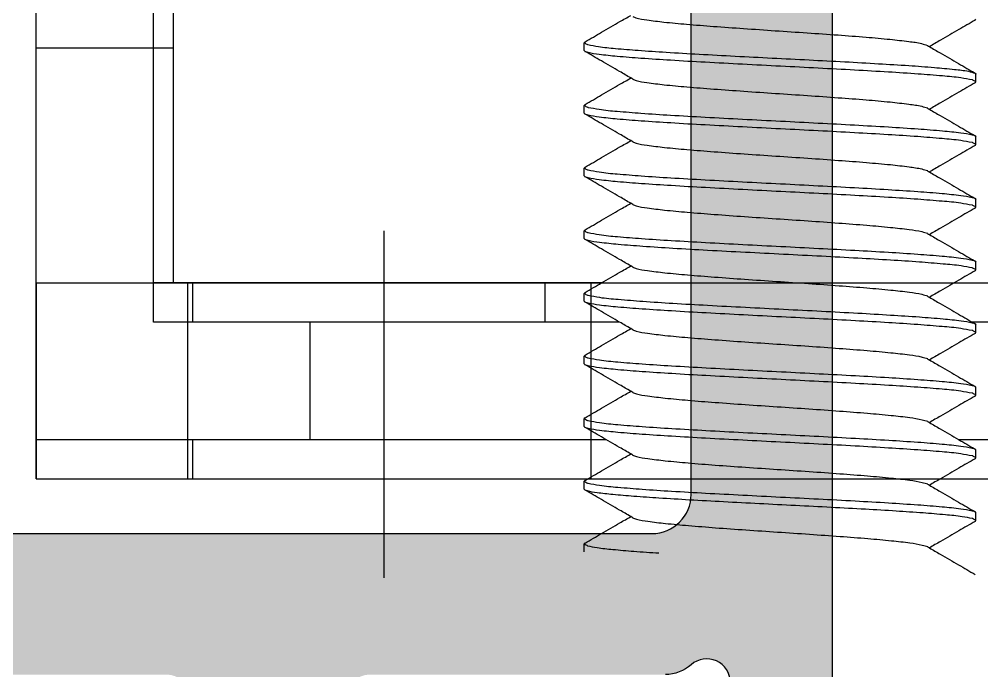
# Model space of a CAD drawing. Extents: x -202236 to 1002404, y -663931 to 1550022.
# Drawn here: x 27918.17 to 27930.46, y -357007.82 to -356999.5 of the extents above; entities that cross this region are included whole.
import ezdxf

# ---------------------------------------------------------------- set-up
doc = ezdxf.new("R2010")
doc.units = 0
for name, color, linetype in [('!ZN4-配件-11', 11, 'Continuous'), ('!ZN5-铝材断面-6', 6, 'Continuous'), ('型材截面颜色', 253, 'Continuous')]:
    doc.layers.add(name, color=color, linetype=linetype)

# ---------------------------------------------------------------- blocks, each defined once
blk = doc.blocks.new('20210928132812')
at = {"layer": '!ZN4-配件-11', "linetype": 'Continuous'}
for p, q in [((5.061632925826416, 17.48731889241026), (5.061632925826416, 18.76591098884819)), ((5.061632925840968, 14.33284086815729), (5.061632925840968, 18.76591098884819)), ((2.49033044299722, 18.32164063739765), (2.500000000007276, 18.33284271247976)), ((2.500000000007276, 18.43284271250013), (2.500000000007276, 18.33284271247976)), ((-2.490330483102298, 18.04404476437776), (-2.499999999992724, 18.03284271247685)), ((-2.499999999992724, 18.03284271247685), (-2.499999999992724, 17.93284271250013)), ((-2.490330443113635, 17.92164063737437), (-2.499999999992724, 17.93284271250013)), ((2.490330483000434, 17.64404476438358), (2.500000000007276, 17.63284271249722)), ((2.500000000007276, 17.63284271249722), (2.500000000007276, 17.53284271247685)), ((7.615470053824538, 17.5), (-11.79999999999563, 17.4999999999709)), ((2.413644130290777, 17.5), (2.413644130290777, 15)), ((9.500000000007276, 17.5), (2.453006037707382, 17.5)), ((2.49033044299722, 17.52164063739474), (2.500000000007276, 17.53284271247685)), ((7.499999999992724, 17.5), (7.499999999992724, 17)), ((7.561632925840968, 17.5), (7.561632925840968, 15)), ((9.500000000007276, 17.5), (7.615470053824538, 17.5)), ((9.500000000007276, 17.5), (9.500000000007276, 2)), ((9.500000000007276, 15), (9.500000000007276, 17.5)), ((9.500000000007276, 14.99999999998545), (9.500000000007276, 17.5)), ((-2.490330483102298, 17.2440447643894), (-2.499999999992724, 17.23284271247394)), ((-2.499999999992724, 17.23284271247394), (-2.499999999992724, 17.13284271249722)), ((-2.490330443113635, 17.12164063740056), (-2.499999999992724, 17.13284271249722)), ((-2.280532350101566, 17), (-9.499999999992724, 17)), ((9.500000000007276, 17), (2.221401308306667, 17)), ((6.000000000007276, 17), (6.000000000007276, 15.5)), ((2.490330483000434, 16.84404476438067), (2.500000000007276, 16.83284271247976)), ((2.49033044299722, 16.72164063737728), (2.500000000007276, 16.73284271247394)), ((2.500000000007276, 16.83284271247976), (2.500000000007276, 16.73284271247394)), ((-2.490330483102298, 16.44404476438649), (-2.499999999992724, 16.43284271250013)), ((-2.499999999992724, 16.43284271250013), (-2.499999999992724, 16.33284271247976)), ((-2.490330443113635, 16.32164063739765), (-2.499999999992724, 16.33284271247976)), ((2.490330483000434, 16.04404476437776), (2.500000000007276, 16.03284271247685)), ((2.500000000007276, 16.03284271247685), (2.500000000007276, 15.93284271250013)), ((2.49033044299722, 15.92164063735981), (2.500000000007276, 15.93284271250013)), ((-2.490330483102298, 15.64404476438358), (-2.499999999992724, 15.63284271246812)), ((-2.499999999992724, 15.63284271246812), (-2.499999999992724, 15.53284271247685)), ((-8.000000000007276, 15.5), (-2.453006037794694, 15.5)), ((-2.490330443113635, 15.52164063738019), (-2.499999999992724, 15.53284271247685)), ((2.049080940785643, 15.5), (8.000000000007276, 15.5)), ((2.999999999992724, 15.5), (2.999999999992724, 14.9999999999709)), ((7.499999999992724, 15.5), (7.499999999992724, 14.9999999999709)), ((8.000000000007276, 15.5), (8.000000000007276, 2)), ((2.490330483000434, 15.2440447643894), (2.500000000007276, 15.23284271245939)), ((2.49033044299722, 15.12164063740056), (2.500000000007276, 15.13284271249722)), ((2.500000000007276, 15.23284271245939), (2.500000000007276, 15.13284271249722)), ((7.615470053824538, 14.99999999998545), (-11.64235060555075, 14.99999999998545)), ((-2.221401308292116, 14.9999999999709), (-8.000000000007276, 14.9999999999709)), ((2.280532349999703, 14.9999999999709), (8.000000000007276, 14.9999999999709)), ((9.500000000007276, 14.99999999998545), (7.615470053824538, 14.99999999998545)), ((7.749999999992724, 5.699999999967986), (7.749999999992724, 14.9999999999709)), ((-2.490330483102298, 14.84404476439522), (-2.499999999992724, 14.83284271247976)), ((-2.499999999992724, 14.83284271247976), (-2.499999999992724, 14.73284271245939)), ((-2.490330443113635, 14.72164063737728), (-2.499999999992724, 14.73284271245939)), ((2.490330483000434, 14.44404476438649), (2.500000000007276, 14.43284271250013)), ((2.500000000007276, 14.43284271250013), (2.500000000007276, 14.33284271247976)), ((2.49033044299722, 14.3216406373831), (2.500000000007276, 14.33284271247976)), ((-2.490330483102298, 14.04404476437776), (-2.499999999992724, 14.03284271247685)), ((-2.499999999992724, 14.03284271247685), (-2.499999999992724, 13.93284271250013)), ((-2.490330443113635, 13.92164063737437), (-2.499999999992724, 13.93284271250013)), ((2.490330483000434, 13.64404476438358), (2.500000000007276, 13.63284271249722)), ((2.49033044299722, 13.52164063739474), (2.500000000007276, 13.53284271247685)), ((2.500000000007276, 13.63284271249722), (2.500000000007276, 13.53284271247685)), ((-2.490330483102298, 13.2440447643894), (-2.499999999992724, 13.23284271247394)), ((-2.499999999992724, 13.23284271247394), (-2.499999999992724, 13.13284271246812)), ((-2.490330443113635, 13.12164063740056), (-2.499999999992724, 13.13284271246812)), ((2.490330483000434, 12.84404476438067), (2.500000000007276, 12.83284271247976)), ((2.500000000007276, 12.83284271247976), (2.500000000007276, 12.73284271247394)), ((2.49033044299722, 12.72164063737728), (2.500000000007276, 12.73284271247394)), ((-2.490330483102298, 12.44404476438649), (-2.499999999992724, 12.43284271250013)), ((-2.499999999992724, 12.43284271250013), (-2.499999999992724, 12.33284271249431)), ((-2.490330443113635, 12.32164063739765), (-2.490764557100192, 12.3218951416784)), ((2.49033044299722, 11.92164063737437), (2.500000000007276, 11.93284271250013)), ((2.490330483000434, 12.04404476437776), (2.500000000007276, 12.03284271247685)), ((2.500000000007276, 12.03284271247685), (2.500000000007276, 11.93284271250013)), ((7.749999999992724, 12), (9.500000000007276, 12)), ((-2.490330483102298, 11.64404476438358), (-2.499999999992724, 11.63284271249722))]:
    blk.add_line(p, q, dxfattribs=at)
for points in [[(-1.906475865900575, 18.38284772848419), (-2.045369649909844, 18.46353050028847), (-2.278343656689685, 18.59873099869583), (-2.490330437700322, 18.72164064658864)], [(2.459732475101191, 18.35572593798861), (2.337265123096586, 18.37903610839567), (2.136362976692908, 18.40237709986104), (1.868648874304199, 18.42535206167668), (1.546387108588533, 18.44793009449495)], [(-2.490330477005045, 18.04404475388583), (-2.282210305209446, 18.16471169517899), (-2.049240407803154, 18.29990735987667), (-1.906475793504796, 18.38283774179581)], [(-1.88107051570114, 18.36808210327581), (-1.906475865900575, 18.38284772848419)], [(1.171408162997977, 18.09793009446003), (0.8240257857032702, 18.12552484648768), (0.4380890978864045, 18.15311959848623), (0.03165520790935261, 18.18071435058664), (-0.3762597581007867, 18.20830910258519), (-0.7665703773018322, 18.23590385459829), (-1.121014895114058, 18.2634986066987), (-1.423009650789027, 18.29109335866815), (-1.658424989807827, 18.31868811076856), (-1.816246358714125, 18.34628286278166), (-1.885517084410822, 18.36412434108206)], [(2.490330437598459, 18.32164064657991), (2.278343656689685, 18.19873099870165), (2.045369649793429, 18.06353050027974), (1.906475865813263, 17.98284772847546)], [(2.500000000007276, 18.33284271247976), (2.459732475101191, 18.35572593798861)], [(1.882586658895889, 18.00038996837975), (1.833159123001678, 18.0151458382752), (1.688061351094802, 18.04274059037562), (1.463982990499062, 18.07033534238872), (1.171408162997977, 18.09793009446003)], [(-2.499999999992724, 18.03284271247685), (-2.499907981495198, 18.03107660727983)], [(-2.499907981495198, 18.03107660727983), (-2.457913070007635, 18.00932530038699)], [(-2.457913070007635, 18.00932530038699), (-2.45673701279884, 18.0091212392872), (-2.325300427713955, 17.98496172398154), (-2.110393035596644, 17.96080215797701), (-1.825206918503682, 17.93705011958082), (-1.483233893413853, 17.91371177700057), (-1.08987284819159, 17.89027761128091), (-0.65378998270171, 17.86653167878103), (-0.1962531394019607, 17.84284809709061), (0.2636966615027632, 17.81938772318244), (0.7221280116864364, 17.79553339727863), (1.157149399608898, 17.77157205228286), (1.546387108588533, 17.74793009449786)], [(1.881070554612961, 17.99760330277786), (1.906475793402933, 17.98283774178708)], [(1.906475793402933, 17.98283774178708), (2.049240407686739, 17.89990735988249), (2.282210305107583, 17.76471169518481), (2.49033047688863, 17.6440447538771)], [(2.459398561193666, 17.55667476527742), (2.452132684389653, 17.55779842898482), (2.306870674590755, 17.58321776580124), (2.070449512386404, 17.6085933536815), (1.759169397111691, 17.63346045788785), (1.385305688490917, 17.65806431129749), (0.9508960148887127, 17.68316296818375), (0.4775941423067707, 17.70836860837881), (-0.007021004414127674, 17.73320028978924), (-0.4901798170103575, 17.75797015547869), (-0.9587368067077477, 17.78295454038016), (-1.386272439594904, 17.80768027008162), (-1.759186785908241, 17.83222621347522), (-2.07040965010674, 17.8570884490764), (-2.30682092821371, 17.88246108568273), (-2.452114288207667, 17.90788218547823), (-2.492242669213738, 17.91889709088719)], [(-1.906475865900575, 17.58284772849584), (-2.045369649909844, 17.66353050027101), (-2.278343656689685, 17.79873099867837), (-2.490330437700322, 17.92164064660028)], [(1.546387108588533, 17.74793009449786), (1.868648874304199, 17.72535206167959), (2.136362976692908, 17.7023770998785), (2.337265123096586, 17.67903610839858), (2.459732475101191, 17.65572593797697), (2.49172362669924, 17.64626722587855)], [(-2.490330477005045, 17.24404475388292), (-2.282210305209446, 17.36471169517608), (-2.049240407803154, 17.49990735987376), (-1.906475793504796, 17.58283774177835)], [(-1.88107051570114, 17.56808210328745), (-1.906475865900575, 17.58284772849584)], [(1.882466978095181, 17.2001924833894), (1.834080780005024, 17.21489802918222), (1.689728857607406, 17.24249278119532), (1.466318327606132, 17.27008753329574), (1.174302065490338, 17.29768228527973), (0.8273428545871866, 17.32527703727828), (0.4416741348904907, 17.3528717893787), (0.03534047721041134, 17.38046654137725), (-0.3726466819134657, 17.40806129347766), (-0.7631985420084675, 17.43565604547621), (-1.118042061199958, 17.46325079748931), (-1.420574910494906, 17.49084554958972), (-1.656642259120417, 17.51844030157372), (-1.815199047596252, 17.54603505368868), (-1.885675676101528, 17.5643646203971)], [(2.490330437598459, 17.521640646577), (2.278343656689685, 17.39873099869874), (2.045369649793429, 17.26353050027683), (1.906475865813263, 17.1828477284871)], [(2.499903882788203, 17.53471807598544), (2.459398561193666, 17.55667476527742)], [(2.500000000007276, 17.53284271247685), (2.499903882788203, 17.53471807598544)], [(-2.499999999992724, 17.23284271247394), (-2.499903873605945, 17.230966988398)], [(-2.499903873605945, 17.230966988398), (-2.459404243905738, 17.2090091182763)], [(-2.459404243905738, 17.2090091182763), (-2.452114288207667, 17.20788218548114), (-2.30682092821371, 17.18246108568565), (-2.07040965010674, 17.15708844907931), (-1.759186785908241, 17.13222621347813), (-1.386272439594904, 17.10768027008453), (-0.9587368067077477, 17.08295454039762), (-0.4901798170103575, 17.0579701554816), (-0.007021004414127674, 17.0332002897776), (0.4775941423067707, 17.00836860838172), (0.9508960148887127, 16.98316296818666), (1.385305688490917, 16.95806431128585), (1.759169397111691, 16.93346045787621), (2.070449512386404, 16.90859335366986), (2.306870674590755, 16.88321776577504), (2.452132684389653, 16.85779842898773), (2.49224143599713, 16.84678719248041)], [(2.459377038197999, 16.75666888788692), (2.452202332286106, 16.75778020858706), (2.307148776999384, 16.78318100288743), (2.071052793085983, 16.80853851570282), (1.760094186298375, 16.83339415339287), (1.383878689004632, 16.85815159720369), (0.9461231509994832, 16.88342569177621), (0.4707156756994664, 16.90872540188138), (-0.0142423518045689, 16.93356807337841), (-0.4962692349872668, 16.95828650490148), (-0.9620518962110509, 16.98313740838785), (-1.38710696950875, 17.00773135040072), (-1.760151991613384, 17.03229541708424), (-2.071010509702319, 17.05714306457958), (-2.307099040299363, 17.0824978453893), (-2.452183950292238, 17.10790040617576), (-2.492237749400374, 17.11890139197931)], [(-1.906475865900575, 16.78284772847837), (-2.045369649909844, 16.86353050028265), (-2.278343656689685, 16.99873099867546), (-2.490330437700322, 17.12164064658282)], [(1.881070554612961, 17.1976033027895), (1.906475793402933, 17.18283774178417)], [(1.906475793402933, 17.18283774178417), (2.049240407686739, 17.09990735987958), (2.282210305107583, 16.9647116951819), (2.49033047688863, 16.84404475388874)], [(-2.490330477005045, 16.44404475388001), (-2.282210305209446, 16.56471169518773), (-2.049240407803154, 16.69990735989995), (-1.906475793504796, 16.78283774177544)], [(-1.88107051570114, 16.76808210329909), (-1.906475865900575, 16.78284772847837)], [(1.882350678490184, 16.39999312329746), (1.834995489298308, 16.41465021998738), (1.691389963198162, 16.44224497208779), (1.468648110188951, 16.46983972410089), (1.177191519796907, 16.49743447620131), (0.8306567894978798, 16.5250292281853), (0.4452574987881235, 16.55262398018385), (0.03902561259019421, 16.58021873228427), (-0.3690321940885042, 16.60781348429737), (-0.7598238156133448, 16.63540823628136), (-1.115064992111002, 16.66300298839633), (-1.418134789004398, 16.69059774038033), (-1.654853253006877, 16.71819249248074), (-1.814144860494707, 16.74578724447929), (-1.885794910900586, 16.76463938038796)], [(2.490330437598459, 16.72164064658864), (2.278343656689685, 16.59873099868128), (2.045369649793429, 16.46353050028847), (1.906475865813263, 16.38284772848419)], [(2.499903920812358, 16.73471665498801), (2.459377038197999, 16.75666888788692)], [(2.500000000007276, 16.73284271247394), (2.499903920812358, 16.73471665498801)], [(-2.499999999992724, 16.43284271250013), (-2.49990391141182, 16.43096840787621)], [(-2.49990391141182, 16.43096840787621), (-2.459382723005547, 16.40901500427572)], [(-2.459382723005547, 16.40901500427572), (-2.452183950292238, 16.40790040617867), (-2.307099040299363, 16.38249784537766), (-2.071010509702319, 16.35714306459704), (-1.760151991613384, 16.33229541708715), (-1.38710696950875, 16.30773135037452), (-0.9620518962110509, 16.28313740837621), (-0.4962692349872668, 16.25828650487529), (-0.0142423518045689, 16.23356807338132), (0.4707156756994664, 16.20872540188429), (0.9461231509994832, 16.18342569177912), (1.383878689004632, 16.15815159717749), (1.760094186298375, 16.13339415339578), (2.071052793085983, 16.10853851567663), (2.307148776999384, 16.08318100287579), (2.452202332286106, 16.05778020857542), (2.492236518090067, 16.04678289017465)], [(1.881070554612961, 16.39760330278659), (1.906475793402933, 16.38283774178126)], [(1.906475793402933, 16.38283774178126), (2.049240407686739, 16.29990735987667), (2.282210305107583, 16.16471169517899), (2.49033047688863, 16.04404475388583)], [(2.459354700193217, 15.9566626844753), (2.452274581191887, 15.95776129378646), (2.307655000586237, 15.98311401887622), (2.072615060409589, 16.0083963436773), (1.763241536005808, 16.03316824117792), (1.385068331386719, 16.05807883257512), (0.945302718806488, 16.08347083038825), (0.4684944927939796, 16.10884057598014), (-0.01688534090499161, 16.13370268236031), (-0.4981147909929859, 16.15838241419988), (-0.9616683755084523, 16.18311624696071), (-1.386503052512126, 16.20769438419666), (-1.760168120694289, 16.23229657388583), (-2.071032732412277, 16.25714508518286), (-2.307108887303912, 16.28249914737535), (-2.45218641669635, 16.30790105157939), (-2.49223757530126, 16.3189015443786)], [(-1.906475865900575, 15.98284772847546), (-2.045369649909844, 16.06353050027974), (-2.278343656689685, 16.19873099870165), (-2.490330437700322, 16.32164064657991)], [(-2.490330477005045, 15.6440447538771), (-2.282210305209446, 15.76471169518481), (-2.049240407803154, 15.89990735989704), (-1.906475793504796, 15.98283774178708)], [(-1.88107051570114, 15.96808210328163), (-1.906475865900575, 15.98284772847546)], [(1.882237477293529, 15.59979292009666), (1.835903247607348, 15.61440241087985), (1.693044661798922, 15.6419971628784), (1.470972329487267, 15.66959191497881), (1.180076514800021, 15.69718666697736), (0.8339675778042874, 15.72478141897591), (0.4488391760896775, 15.75237617107632), (0.04271060019527795, 15.77997092307487), (-0.3654163084065658, 15.80756567517528), (-0.756446210994909, 15.83516042718838), (-1.112083699110372, 15.86275517918693), (-1.415689295514312, 15.89034993128735), (-1.653057978292054, 15.91794468330045), (-1.813083801309403, 15.94553943540086), (-1.885864238902286, 15.96493392757839)], [(2.490330437598459, 15.92164064657118), (2.278343656689685, 15.79873099869292), (2.045369649793429, 15.66353050028556), (1.906475865813263, 15.58284772848128)], [(2.499903951385932, 15.93471519938612), (2.459354700193217, 15.9566626844753)], [(2.500000000007276, 15.93284271250013), (2.499903951385932, 15.93471519938612)], [(-2.499999999992724, 15.63284271246812), (-2.499903912794252, 15.63096845828113)], [(-2.499903912794252, 15.63096845828113), (-2.459381960601604, 15.60901521208871)], [(-2.459381960601604, 15.60901521208871), (-2.45218641669635, 15.60790105159685), (-2.307108887303912, 15.58249914737826), (-2.071032732412277, 15.55714508518577), (-1.760168120694289, 15.53229657387419), (-1.386503052512126, 15.50769438419957), (-0.9616683755084523, 15.48311624697817), (-0.4981147909929859, 15.45838241418824), (-0.01688534090499161, 15.43370268237777), (0.4684944927939796, 15.40884057598305), (0.945302718806488, 15.38347083037661), (1.385068331386719, 15.35807883257803), (1.763241536005808, 15.33316824118083), (2.072615060409589, 15.30839634368022), (2.307655000586237, 15.28311401887913), (2.452274581191887, 15.25776129378937), (2.49223121698742, 15.24677820759825)], [(-0.9941292801013333, 15.38491261808667), (-1.411649301189755, 15.40923974588804), (-1.778030504188791, 15.43358411057852), (-2.081638630414091, 15.4581149154983), (-2.312036171504587, 15.48315470147645), (-2.453423057486361, 15.50822672937647), (-2.492150728510751, 15.51897937338799)], [(-1.906475865900575, 15.1828477284871), (-2.045369649909844, 15.26353050027683), (-2.278343656689685, 15.39873099866963), (-2.490330437700322, 15.521640646577)], [(1.881070554612961, 15.59760330278368), (1.906475793402933, 15.58283774177835)], [(1.906475793402933, 15.58283774177835), (2.049240407686739, 15.49990735987376), (2.282210305107583, 15.36471169517608), (2.49033047688863, 15.24404475388292)], [(2.459577835812524, 15.15672484517563), (2.451549525510927, 15.15795047589927), (2.304823265098094, 15.18348763870017), (2.066628350999963, 15.20893988858734), (1.753817677708867, 15.23384349048138), (1.370077555511671, 15.25899374039727), (0.9249174379874603, 15.28459031118837), (0.4433780244944501, 15.31014157217578), (-0.04497797431395156, 15.33513354549359), (-0.5300832280117902, 15.36004612350371), (-0.9941292801013333, 15.38491261808667)], [(-2.490330477005045, 14.84404475388874), (-2.282210305209446, 14.9647116951819), (-2.049240407803154, 15.09990735987958), (-1.906475793504796, 15.18283774178417)], [(-1.88107051570114, 15.16808210327872), (-1.906475865900575, 15.1828477284871)], [(-0.7530657410025015, 15.0349126180954), (-1.109098193504906, 15.0625073700794), (-1.413238439410634, 15.09010212207795), (-1.651256441713485, 15.11769687417836), (-1.812015874100325, 15.14529162617691), (-1.885877159300435, 15.16523173467431)], [(2.490330437598459, 15.12164064659737), (2.278343656689685, 14.99873099867546), (2.045369649793429, 14.86353050028265), (1.906475865813263, 14.78284772847837)], [(2.499903577605437, 15.13472975387413), (2.459577835812524, 15.15672484517563)], [(2.500000000007276, 15.13284271249722), (2.499903577605437, 15.13472975387413)], [(1.882127034688892, 14.79959261437762), (1.83680405139603, 14.81415460169956), (1.694692947108706, 14.84174935378542), (1.473290976711723, 14.86934410576941), (1.182957039585744, 14.89693885786983), (0.8372752069917624, 14.92453360989748), (0.4524191530872486, 14.95212836188148), (0.04639542599761626, 14.97972311398189), (-0.3617990385901066, 15.00731786599499), (-0.7530657410025015, 15.0349126180954)], [(-2.499999999992724, 14.83284271247976), (-2.499904698612227, 14.830994769276)], [(-2.499904698612227, 14.830994769276), (-2.4589955966876, 14.80911480158102)], [(-2.4589955966876, 14.80911480158102), (-2.453423057486361, 14.80822672937938), (-2.312036171504587, 14.78315470147936), (-2.081638630414091, 14.75811491548666), (-1.778030504188791, 14.73358411058143), (-1.411649301189755, 14.7092397458764), (-0.9941292801013333, 14.68491261808958)], [(1.881070554612961, 14.79760330278077), (1.906475793402933, 14.78283774177544)], [(1.906475793402933, 14.78283774177544), (2.049240407686739, 14.69990735989995), (2.282210305107583, 14.56471169518773), (2.49033047688863, 14.44404475389456)], [(2.459338585693331, 14.35665792768123), (2.452326754086243, 14.35774762608344), (2.308500553095655, 14.38300194547628), (2.075772161806526, 14.40810831477575), (1.769298205988889, 14.43273237568792), (1.391680619002727, 14.45767388478271), (0.9519973144997493, 14.48310231528012), (0.4747635396997794, 14.50851545817568), (-0.01143809578934452, 14.53342525198241), (-0.492627968902525, 14.55809731967747), (-0.9549560923114768, 14.58274612038804), (-1.382546853907115, 14.60745239858807), (-1.75800244720449, 14.63214134918235), (-2.069728511698486, 14.65702657838119), (-2.306503686100768, 14.68241918507556), (-2.452034820504196, 14.70786141608551), (-2.49224828529259, 14.71889219500008)], [(-1.906475865900575, 14.38284772848419), (-2.045369649909844, 14.46353050028847), (-2.278343656689685, 14.59873099869583), (-2.490330437700322, 14.72164064658864)], [(-0.9941292801013333, 14.68491261808958), (-0.5300832280117902, 14.66004612347751), (-0.04497797431395156, 14.6351335454965), (0.4433780244944501, 14.61014157219324), (0.9249174379874603, 14.58459031117673), (1.370077555511671, 14.55899374037108), (1.753817677708867, 14.53384349048429), (2.066628350999963, 14.50893988856114), (2.304823265098094, 14.48348763868853), (2.451549525510927, 14.45795047588763), (2.492282461309514, 14.4468226004974)], [(-2.490330477005045, 14.04404475388583), (-2.282210305209446, 14.16471169519355), (-2.049240407803154, 14.29990735987667), (-1.906475793504796, 14.38283774179581)], [(-1.88107051570114, 14.36808210327581), (-1.906475865900575, 14.38284772848419)], [(1.882019044198387, 13.99939285278379), (1.837697897404723, 14.01390679257747), (1.696334812913847, 14.04150154459057), (1.475604043000203, 14.06909629667643), (1.18583308338566, 14.09669104868954), (0.8405796644874499, 14.1242858007754), (0.4559974164076266, 14.15188055277395), (0.05008007608557818, 14.17947530478705), (-0.3581803982015117, 14.20707005688746), (-0.7496824183108401, 14.23466480888601), (-1.106108486514131, 14.26225956098642), (-1.410782229890174, 14.28985431298497), (-1.649448650110571, 14.31744906499807), (-1.810941082912905, 14.34504381709849), (-1.885832590291102, 14.36551815968414)], [(2.490330437598459, 14.32164064657991), (2.278343656689685, 14.19873099870165), (2.045369649793429, 14.06353050027974), (1.906475865813263, 13.98284772847546)], [(2.499903952797467, 14.33471419957641), (2.459338585693331, 14.35665792768123)], [(2.500000000007276, 14.33284271247976), (2.499903952797467, 14.33471419957641)], [(-2.499999999992724, 14.03284271247685), (-2.499903831201664, 14.03096537708188)], [(-2.499903831201664, 14.03096537708188), (-2.459428763810138, 14.00900236998859)], [(2.459311851787788, 13.55665040160238), (2.452413096405508, 13.55772499078012), (2.309413245493488, 13.58288070607523), (2.078885848204663, 13.607823292783), (1.773893513593066, 13.63240067688457), (1.396817276188813, 13.6573587107996), (0.9573163386885426, 13.68280920748657), (0.4798799743948621, 13.70824999678007), (-0.006846895303169731, 13.73319142237597), (-0.4878097085093032, 13.7578470693843), (-0.9500603570122621, 13.78247644168732), (-1.380372981999244, 13.80731956107775), (-1.7571044037104, 13.8320770366845), (-2.069265287609596, 13.85698452718498), (-2.306321772492083, 13.88239517317561), (-2.451997961303277, 13.90785178847727), (-2.492250923802203, 13.91888989477593)], [(-1.906475865900575, 13.58284772849584), (-2.045369649909844, 13.66353050027101), (-2.278343656689685, 13.79873099867837), (-2.490330437700322, 13.92164064660028)], [(-2.459428763810138, 14.00900236998859), (-2.452034820504196, 14.00786141607387), (-2.306503686100768, 13.98241918509302), (-2.069728511698486, 13.9570265783841), (-1.75800244720449, 13.93214134919981), (-1.382546853907115, 13.90745239857642), (-0.9549560923114768, 13.8827461203764), (-0.492627968902525, 13.85809731969493), (-0.01143809578934452, 13.83342525199987), (0.4747635396997794, 13.80851545817859), (0.9519973144997493, 13.78310231528303), (1.391680619002727, 13.75767388478562), (1.769298205988889, 13.73273237567628), (2.075772161806526, 13.70810831477866), (2.308500553095655, 13.68300194547919), (2.452326754086243, 13.65774762608635), (2.492226944792492, 13.64677435568592)], [(1.881070554612961, 13.99760330277786), (1.906475793402933, 13.98283774178708)], [(1.906475793402933, 13.98283774178708), (2.049240407686739, 13.89990735988249), (2.282210305107583, 13.76471169518481), (2.49033047688863, 13.6440447538771)], [(-2.490330477005045, 13.24404475388292), (-2.282210305209446, 13.36471169517608), (-2.049240407803154, 13.49990735987376), (-1.906475793504796, 13.58283774177835)], [(-1.88107051570114, 13.56808210328745), (-1.906475865900575, 13.58284772849584)], [(1.881913229888596, 13.19919420107908), (1.838584782111866, 13.21365898348449), (1.697970252796949, 13.24125373548304), (1.477911519708869, 13.26884848749614), (1.188704635198519, 13.29644323959656), (0.8438809380095336, 13.32403799158055), (0.4595739522992517, 13.3516327435791), (0.0537645363874617, 13.37922749567952), (-0.3545604009923409, 13.40682224767806), (-0.746296255812922, 13.43441699977848), (-1.103114589590405, 13.46201175177703), (-1.408320676193398, 13.48960650377558), (-1.647634610293608, 13.51720125587599), (-1.809859431807126, 13.54479600787454), (-1.885734084811702, 13.565783017184)], [(2.490330437598459, 13.521640646577), (2.278343656689685, 13.39873099869874), (2.045369649793429, 13.26353050027683), (1.906475865813263, 13.1828477284871)], [(2.499903977390204, 13.53471248038113), (2.459311851787788, 13.55665040160238)], [(2.500000000007276, 13.53284271247685), (2.499903977390204, 13.53471248038113)], [(-2.499999999992724, 13.23284271247394), (-2.499903813288256, 13.2309646364738)], [(-2.499903813288256, 13.2309646364738), (-2.459440123413515, 13.20899920538068)], [(-2.459440123413515, 13.20899920538068), (-2.451997961303277, 13.20785178848018), (-2.306321772492083, 13.18239517319307), (-2.069265287609596, 13.15698452718789), (-1.7571044037104, 13.13207703668741), (-1.380372981999244, 13.10731956108066), (-0.9500603570122621, 13.08247644166113), (-0.4878097085093032, 13.05784706938721), (-0.006846895303169731, 13.03319142237888), (0.4798799743948621, 13.00824999679753), (0.9573163386885426, 12.98280920747493), (1.396817276188813, 12.95735871078796), (1.773893513593066, 12.93240067688748), (2.078885848204663, 12.90782329278591), (2.309413245493488, 12.88288070607814), (2.452413096405508, 12.85772499076847), (2.492220332285797, 12.84676843858324)], [(1.881070554612961, 13.1976033027895), (1.906475793402933, 13.18283774178417)], [(1.906475793402933, 13.18283774178417), (2.049240407686739, 13.09990735989413), (2.282210305107583, 12.9647116951819), (2.49033047688863, 12.84404475388874)], [(2.459309163496073, 12.75664932778454), (2.452421884612704, 12.75772268579749), (2.310015480405127, 12.78280055428331), (2.081255848788715, 12.80760570478742), (1.776046238686831, 12.83224498918571), (1.398701191712462, 12.85724298619607), (0.9586143618871574, 12.8827376368863), (0.4803823192996788, 12.90822392728296), (-0.007202077213150915, 12.93320951178612), (-0.488245703287248, 12.95786970999325), (-0.952220652201504, 12.98259541120206), (-1.384960440504074, 13.00759999208094), (-1.76216990280227, 13.03244021878345), (-2.073482087209413, 13.05736808560323), (-2.308744828311319, 13.08271590097866), (-2.45266193459247, 13.1080257830763), (-2.492204333590053, 13.11893086679629)], [(-1.906475865900575, 12.78284772847837), (-2.045369649909844, 12.86353050028265), (-2.278343656689685, 12.99873099867546), (-2.490330437700322, 13.12164064658282)], [(-2.490330477005045, 12.44404475388001), (-2.282210305209446, 12.56471169518773), (-2.049240407803154, 12.69990735989995), (-1.906475793504796, 12.78283774177544)], [(-1.88107051570114, 12.76808210329909), (-1.906475865900575, 12.78284772847837)], [(1.881809344493377, 12.39899715628417), (1.839464702112309, 12.4134111742751), (1.699599260806281, 12.4410059262882), (1.480213398004707, 12.46860067838861), (1.191571684095834, 12.49619543038716), (0.8471790147086722, 12.52379018248757), (0.4631487472870504, 12.55138493450067), (0.05744879309349926, 12.57897968648467), (-0.3509390606996021, 12.60657443858508), (-0.7429072663144325, 12.63416919058363), (-1.100116514011461, 12.66176394268405), (-1.405853787808155, 12.68935869469715), (-1.645814329189307, 12.71695344668115), (-1.808770924901182, 12.74454819878156), (-1.885588224911771, 12.76602127388469)], [(2.490330437598459, 12.72164064658864), (2.278343656689685, 12.59873099868128), (2.045369649793429, 12.46353050028847), (1.906475865813263, 12.38284772848419)], [(2.499903957599599, 12.73471236370096), (2.459309163496073, 12.75664932778454)], [(2.500000000007276, 12.73284271247394), (2.499903957599599, 12.73471236370096)], [(-2.499999999992724, 12.43284271250013), (-2.499904201707977, 12.43097835728258)], [(-2.499904201707977, 12.43097835728258), (-2.459234357513196, 12.40905445707904)], [(-2.490764557100192, 12.3218951416784), (-2.495894018102263, 12.32554438938678), (-2.49897324990161, 12.32919347297866), (-2.499999999992724, 12.33284271249431)], [(2.458478923486837, 11.95645604467427), (2.455033908809128, 11.95702797410195), (2.320352942209865, 11.98140518387663), (2.103496413699759, 12.00553582209977), (1.813595913692552, 12.02949754158908), (1.455386147492391, 12.05372667047777), (1.035286956008349, 12.07847919588676), (0.5748581456937245, 12.1033010876854), (0.1003023032899364, 12.12773298668617), (-0.3692557315880549, 12.15171781128447), (-0.8259297892000177, 12.17571238098026), (-1.258350158102985, 12.20000098789751), (-1.644700001306774, 12.22426135539718), (-1.969609054191096, 12.24836370977573), (-2.228001947711164, 12.27289721518173), (-2.404658383202332, 12.29756614398502), (-2.490331173503364, 12.32163939348538)], [(-1.906475865900575, 11.98284772847546), (-2.045369649909844, 12.06353050027974), (-2.278343656689685, 12.19873099870165), (-2.490330437700322, 12.32164064657991)], [(-2.459234357513196, 12.40905445707904), (-2.45266193459247, 12.40802578307921), (-2.308744828311319, 12.38271590099612), (-2.073482087209413, 12.35736808557704), (-1.76216990280227, 12.33244021878636), (-1.384960440504074, 12.3075999920984), (-0.952220652201504, 12.28259541117586), (-0.488245703287248, 12.25786970999616), (-0.007202077213150915, 12.23320951177448), (0.4803823192996788, 12.20822392728587), (0.9586143618871574, 12.18273763688921), (1.398701191712462, 12.15724298608257), (1.776046238686831, 12.13224498915952), (2.081255848788715, 12.10760570477578), (2.310015480405127, 12.08280055428622), (2.452421884612704, 12.0577226858004), (2.492219188388844, 12.04676734369423)], [(1.881070554612961, 12.39760330278659), (1.906475793402933, 12.38283774178126)], [(1.906475793402933, 12.38283774178126), (2.049240407686739, 12.29990735987667), (2.282210305107583, 12.16471169517899), (2.49033047688863, 12.04404475388583)], [(-2.490330477005045, 11.6440447538771), (-2.282210305209446, 11.76471169518481), (-2.049240407803154, 11.89990735989704), (-1.906475793504796, 11.98283774178708)], [(-1.88107051570114, 11.96808210328163), (-1.906475865900575, 11.98284772847546)], [(1.881707166503475, 11.59880215639714), (1.84033765419008, 11.61316336518212), (1.701221830699069, 11.64075811718067), (1.482509669185674, 11.66835286917922), (1.194434219309187, 11.69594762129418), (0.8504738822884974, 11.72354237327818), (0.466721787910501, 11.75113712537859), (0.0611328321901965, 11.77873187737714), (-0.3473163910020958, 11.80632662937569), (-0.739515462606505, 11.8339213814761), (-1.097114271200553, 11.8615161334892), (-1.403381574004015, 11.88911088557506), (-1.643987813695276, 11.91670563758817), (-1.807675566313264, 11.94430038958672), (-1.881209434191987, 11.96787293668604)], [(2.490330437598459, 11.92164064660028), (2.278343656689685, 11.79873099867837), (2.045369649793429, 11.66353050028556), (1.906475865813263, 11.58284772848128)], [(2.499905979893811, 11.93465328587627), (2.458478923486837, 11.95645604467427)], [(2.500000000007276, 11.93284271250013), (2.499905979893811, 11.93465328587627)]]:
    blk.add_spline(points, degree=3, dxfattribs=at)
blk = doc.blocks.new('DLX264ZNA')
at = {"layer": '型材截面颜色', "ltscale": 20}
h = blk.add_hatch(color=256, dxfattribs=at)
h.dxf.hatch_style = 1
edge = h.paths.add_edge_path()
edge.add_line((-29.31839999998465, 40.89999999996689), (-36.21839999999338, 40.90000000001783))
edge.add_arc((-36.21839999998156, 40.60000000000946), 0.3000000000074579, 90.00000000243182, 180.0000000033003)
edge.add_line((-36.51839999998992, 40.59999999999218), (-36.5183999999972, 39.89999999993688))
edge.add_arc((-36.21840000000975, 39.89999999993506), 0.2999999999865395, 179.9999999996526, 269.9999999989578)
edge.add_line((-36.21840000001612, 39.59999999994852), (-35.61839999997392, 39.59999999994125))
edge.add_arc((-35.6183999999821, 38.9999999999427), 0.5999999999985448, -89.9999999999132, 89.99999999921829, ccw=False)
edge.add_line((-35.61839999998119, 38.39999999994416), (-37.31840000000739, 38.39999999998054))
edge.add_arc((-37.3183999999992, 38.89999999998236), 0.5000000000009095, 180.0000000001043, 269.9999999990621, ccw=False)
edge.add_line((-37.81840000000011, 38.89999999998054), (-37.81840000000011, 40.79999999999654))
edge.add_arc((-35.8183999999992, 40.79999999999563), 2.000000000000909, 90.00000000002609, 179.999999999974, ccw=False)
edge.add_line((-35.81840000000011, 42.79999999999654), (30.68159999999989, 42.79999999999654))
edge.add_arc((30.68159999999989, 42.29999999999654), 0.5, 0, 90, ccw=False)
edge.add_line((31.18159999999989, 42.29999999999654), (31.18159999999989, 41.39999999997326))
edge.add_arc((30.68159999999807, 41.39999999997508), 0.500000000001819, 270.0000000002085, 359.99999999979156, ccw=False)
edge.add_line((30.6816000000008, 40.89999999997326), (29.88160000000516, 40.89999999997326))
edge.add_arc((29.88160000000425, 41.09999999997763), 0.2000000000043656, 180, 270, ccw=False)
edge.add_arc((29.48160000000371, 41.09999999997672), 0.1999999999961801, 2.605510395054913e-10, 131.8103148962948)
edge.add_line((29.34826666667141, 41.24907119847376), (29.01493333333565, 40.95092880147604))
edge.add_arc((28.88160000000153, 41.09999999997763), 0.2000000000023973, 180, 311.8103148954673, ccw=False)
edge.add_arc((28.48160000000189, 41.09999999998126), 0.1999999999979991, 359.9999999989578, 491.8103148953853)
edge.add_line((28.34826666667141, 41.24907119848103), (28.01493333333565, 40.95092880147604))
edge.add_arc((27.88160000000244, 41.09999999997945), 0.2000000000031468, 180.0000000005211, 311.8103148949257, ccw=False)
edge.add_arc((27.48160000000189, 41.09999999997945), 0.1999999999979991, 359.9999999994789, 491.8103148950379)
edge.add_line((27.34826666667141, 41.24907119848012), (27.01493333333565, 40.95092880148241))
edge.add_arc((26.8815999999988, 41.09999999997763), 0.1999999999987931, 180, 311.8103148974395, ccw=False)
edge.add_arc((26.4816000000028, 41.09999999998126), 0.1999999999970896, 359.9999999989578, 491.8103148955794)
edge.add_line((26.34826666667141, 41.24907119848012), (26.01493333333565, 40.95092880148241))
edge.add_arc((25.88160000000244, 41.09999999998672), 0.2000000000031468, 180.0000000005211, 311.8103148949257, ccw=False)
edge.add_arc((25.4816000000028, 41.09999999998308), 0.1999999999970896, 5.211020790109826e-10, 118.0724869362208)
edge.add_line((25.38748235294497, 41.27647058821549), (24.97939411762945, 41.05882352938443))
edge.add_arc((24.7440999999817, 41.49999999996544), 0.4999999999935265, 270.0000000004169, 298.0724869362208, ccw=False)
edge.add_line((24.74409999998534, 40.99999999997181), (7.700000000000728, 41.00000000000455))
edge.add_arc((7.699999999998909, 40.50000000000364), 0.5000000000009095, 89.99999999968735, 179.9999999998958)
edge.add_line((7.199999999997999, 40.50000000000546), (7.199999999997999, 38.99997693664227))
edge.add_arc((7.499999999995453, 38.99997693664227), 0.2999999999983629, 180.0000000001737, 257.0078669743636)
edge.add_arc((7.365109639952607, 38.41533637117755), 0.30000000001865, 17.99999999467269, 77.0078669738296, ccw=False)
edge.add_line((7.650426594867895, 38.50804146946848), (8.435216954887437, 36.09270509830185))
edge.add_arc((8.149900000001253, 35.99999999999181), 0.2999999999972778, -115.00000000041769, 17.999999999859483, ccw=False)
edge.add_line((8.02311452147842, 35.72810766388375), (5.422080391308555, 36.94098979789942))
edge.add_arc((5.633389522195102, 37.39414369143105), 0.5000000000180841, 224.9999999991156, 244.9999999989183, ccw=False)
edge.add_line((5.279836131583579, 37.04059030082954), (4.961847788654268, 37.35857864375521))
edge.add_arc((5.103269144892693, 37.49999999999091), 0.1999999999996479, 82.42327790347298, 224.9999999994473, ccw=False)
edge.add_arc((5.156010613774924, 37.89650767641069), 0.1999999999996765, 262.4232779039896, 345.0000000002033)
edge.add_line((5.349195779032016, 37.84474386739112), (5.899900000000343, 39.89999999999509))
edge.add_line((5.899900000001253, 39.89999999999509), (5.899900000001253, 40.09999999999218))
edge.add_arc((5.599899999997433, 40.09999999999582), 0.3000000000038199, 359.9999999994789, 491.4096221092797)
edge.add_arc((5.07074973777253, 40.69999999999254), 0.5000000000019896, 270.0000000002085, 311.40962211047474, ccw=False)
edge.add_line((5.07074973777344, 40.19999999999072), (1.299900000001799, 40.19999999999072))
edge.add_arc((1.299900000000889, 39.89999999999418), 0.2999999999974534, 89.9999999996526, 179.9999999996526)
edge.add_line((0.9999000000034357, 39.89999999999509), (0.9999000000034357, 39.68432619692703))
edge.add_arc((1.299900000008165, 39.68432619692339), 0.3000000000056389, 179.9999999991315, 211.3999999988458)
edge.add_line((1.043834760818754, 39.52802330737268), (1.973979304349086, 38.00420192636466))
edge.add_arc((1.803269144891601, 37.89999999999327), 0.2000000000029943, -89.99999999947892, 31.40000000057489, ccw=False)
edge.add_line((1.80326914489342, 37.69999999999072), (-1.803278130704712, 37.69999999999072))
edge.add_arc((-1.803278130702893, 37.89999999999418), 0.2000000000025466, 148.5999999994251, 269.9999999994789, ccw=False)
edge.add_line((-1.973988290159468, 38.00420192636466), (-1.043843746629136, 39.52802330737268))
edge.add_arc((-1.299908985819457, 39.68432619692248), 0.3000000000053584, 328.6000000011542, 360.0000000008685)
edge.add_line((-0.9999089858138177, 39.68432619692703), (-0.9999089858138177, 39.89999999999509))
edge.add_arc((-1.299908985810362, 39.89999999999327), 0.2999999999974534, 3.473929045281712e-10, 90.0000000003474)
edge.add_line((-1.29990898581309, 40.19999999999072), (-5.070758723588369, 40.19999999999072))
edge.add_arc((-5.070758723582912, 40.69999999999072), 0.5, 228.5903778894655, 269.9999999994789, ccw=False)
edge.add_arc((-5.599908985805996, 40.099999999994), 0.3000000000042444, 48.59037789096547, 180.0000000003474)
edge.add_line((-5.899908985810725, 40.09999999999218), (-5.899908985810725, 39.89999999999509))
edge.add_line((-5.899908985810725, 39.89999999999509), (-5.349204764842398, 37.84474386739112))
edge.add_arc((-5.156019599585306, 37.8965076764116), 0.1999999999999405, 194.9999999997293, 277.5767220957521)
edge.add_arc((-5.103278130704894, 37.49999999999181), 0.1999999999988949, -45.000000000184286, 97.576722096303, ccw=False)
edge.add_line((-4.961856774468288, 37.35857864375612), (-5.279845117397599, 37.04059030083044))
edge.add_arc((-5.633398508007303, 37.39414369141832), 0.5000000000078018, 295.00000000174873, 315.0000000016213, ccw=False)
edge.add_line((-5.422089377119846, 36.94098979789942), (-8.02312350728971, 35.72810766388375))
edge.add_arc((-8.149908985811635, 35.99999999999181), 0.2999999999972256, 162.0000000003593, 295.00000000018684, ccw=False)
edge.add_line((-8.435225940698729, 36.09270509830185), (-7.650435580679186, 38.50804146946848))
edge.add_arc((-7.365118625765717, 38.41533637117936), 0.300000000016482, 102.992133026626, 162.0000000057155, ccw=False)
edge.add_arc((-7.500008985810382, 38.99997693664318), 0.2999999999984038, 282.9921330256364, 359.9999999998263)
edge.add_line((-7.200008985812019, 38.99997693664136), (-7.200008985812019, 40.49999999999363))
edge.add_arc((-7.70000898581111, 40.49999999999454), 0.5, 0, 90)
edge.add_line((-7.700008985812019, 40.99999999999454), (-27.21840000000157, 40.99999999999454))
edge.add_arc((-27.21840000000066, 40.49999999999363), 0.5, 90, 180)
edge.add_line((-27.71840000000066, 40.49999999999454), (-27.71840000000066, 38.89999999996689))
edge.add_arc((-28.21839999999975, 38.89999999996508), 0.499999999998181, -89.99999999937472, 1.0419398677186109e-10, ccw=False)
edge.add_line((-28.21839999999429, 38.39999999996598), (-29.91840000002776, 38.39999999994416))
edge.add_arc((-29.91840000004049, 38.9999999999427), 0.5999999999985448, 90.00000000017371, 270.0000000012159, ccw=False)
edge.add_line((-29.91840000004231, 39.59999999994125), (-29.31839999998556, 39.59999999997035))
edge.add_arc((-29.31840000000284, 39.89999999997053), 0.2999999999992724, 270.000000003474, 359.9999999993052)
edge.add_line((-29.01840000000357, 39.89999999996598), (-29.01839999999629, 40.59999999997035))
edge.add_arc((-29.31839999998738, 40.59999999997672), 0.2999999999901775, 359.9999999989578, 449.9999999996527)
edge = h.paths.add_edge_path()
edge.add_line((16.23125000018263, -1.799999999989268), (-35.80000000000291, -1.800000000018372))
edge.add_arc((-35.80000000000291, 0.1999999999816282), 2, 180.0000000001043, 270, ccw=False)
edge.add_line((-37.80000000000291, 0.1999999999770807), (-37.80000000000291, 2.099999999985812))
edge.add_arc((-37.30000000000109, 2.099999999983993), 0.500000000001819, 90.00000000104222, 179.9999999997916, ccw=False)
edge.add_line((-37.30000000001019, 2.599999999985812), (-35.59999999998399, 2.600000000022192))
edge.add_arc((-35.59999999998399, 2.000000000024556), 0.5999999999985448, -89.99999999930532, 90, ccw=False)
edge.add_line((-35.59999999997672, 1.400000000026012), (-36.20000000001892, 1.400000000018736))
edge.add_arc((-36.20000000001346, 1.100000000031287), 0.2999999999865395, 90.00000000104221, 180.0000000003474)
edge.add_line((-36.5, 1.100000000029468), (-36.49999999999272, 0.3999999999741704))
edge.add_arc((-36.19999999999709, 0.3999999999741704), 0.2999999999956344, 180, 270)
edge.add_line((-36.19999999999709, 0.09999999997853593), (-29.29999999999563, 0.1000000000694854))
edge.add_arc((-29.29999999999927, 0.4000000000696673), 0.2999999999992724, 270.0000000006948, 360.0000000006948)
edge.add_line((-29, 0.4000000000723958), (-29.00000000000728, 1.100000000000364))
edge.add_arc((-29.30000000000473, 1.099999999999454), 0.2999999999974534, 3.473929045281712e-10, 89.99999999687338)
edge.add_line((-29.29999999998836, 1.399999999996908), (-29.90000000004147, 1.400000000026012))
edge.add_arc((-29.90000000004147, 2.000000000024556), 0.5999999999985448, 89.99999999895778, 270, ccw=False)
edge.add_line((-29.90000000003056, 2.600000000023101), (-28.19999999999709, 2.600000000008549))
edge.add_arc((-28.20000000000164, 2.10000000000673), 0.5000000000009095, 1.0419398677186109e-10, 89.99999999947892, ccw=False)
edge.add_line((-27.70000000000073, 2.100000000008549), (-27.70000000000073, 0.2999999999728971))
edge.add_arc((-27.40000000000236, 0.2999999999710781), 0.2999999999983629, 179.9999999998263, 270.0000000001737)
edge.add_line((-27.40000000000146, -2.728484105318785e-11), (-7.700000000000728, -3.456079866737127e-11))
edge.add_arc((-7.700000000001637, 0.4999999999636202), 0.4999999999972715, 270.0000000001042, 360.0000000003127)
edge.add_line((-7.200000000004366, 0.4999999999654392), (-7.200000000000728, 17.41008731782676))
edge.add_arc((-7.500000000001819, 17.41008731782949), 0.3000000000010914, 359.9999999996526, 439.4789231721543)
edge.add_arc((-7.390441672569978, 17.99999999960619), 0.2999999993586087, 199.9999999671156, 259.4789232611963, ccw=False)
edge.add_line((-7.672349458262033, 17.89739395698962), (-8.181907786238298, 19.29739395698743))
edge.add_arc((-7.899999999999636, 19.3999999999869), 0.300000000003009, 84.9999999999647, 199.9999999999653, ccw=False)
edge.add_line((-7.873853277174021, 19.69885840941606), (-5.58083407202048, 19.49824522371819))
edge.add_arc((-5.624411943403175, 19.00014787466534), 0.5000000000076354, 44.999999999557815, 84.99999999916128, ccw=False)
edge.add_line((-5.270858552801656, 19.35370126526141), (-4.958578643767396, 19.04142135621987))
edge.add_arc((-5.099999999905776, 18.89999999999873), 0.1999999999192592, -98.04656678363858, 45.000000016581396, ccw=False)
edge.add_arc((-5.155991155418633, 18.50393814821291), 0.20000000000141, 81.95343324285713, 164.999999999264)
edge.add_line((-5.349176320676634, 18.55570195723612), (-5.882962913146912, 16.56358327374528))
edge.add_arc((-5.400000000053296, 16.43417375120316), 0.4999999999482149, 164.9999999996024, 180.000000000938)
edge.add_line((-5.900000000001455, 16.43417375119498), (-5.900000000001455, 16.29999999998654))
edge.add_arc((-5.600000000000364, 16.29999999998563), 0.3000000000010914, 179.9999999998263, 311.409622099511)
edge.add_arc((-5.070849738128345, 15.70000000088203), 0.4999999991019326, 89.99999998113611, 131.4096221537713, ccw=False)
edge.add_line((-5.070849737963727, 16.19999999998436), (-1.299999999999272, 16.19999999998436))
edge.add_arc((-1.300000000002001, 16.49999999998636), 0.3000000000020009, 270.0000000005211, 360.0000000001737)
edge.add_line((-1, 16.49999999998727), (-1, 16.65987152562775))
edge.add_arc((-1.500000000006366, 16.65987152562593), 0.5000000000063665, 2.08440831604393e-10, 31.31179464728504)
edge.add_line((-1.072824066901376, 16.91971902355999), (-1.97087037323945, 18.3960610008171))
edge.add_arc((-1.800000000000182, 18.49999999998727), 0.1999999999985573, 89.99999999973949, 211.3117946469344, ccw=False)
edge.add_line((-1.799999999999272, 18.69999999998527), (1.799999999999272, 18.69999999998527))
edge.add_arc((1.800000000000182, 18.49999999998636), 0.1999999999979991, -31.311794646934516, 90.00000000026063, ccw=False)
edge.add_line((1.97087037323945, 18.39606100081619), (1.072824066897738, 16.91971902355908))
edge.add_arc((1.500000000003638, 16.65987152563321), 0.5000000000037069, 148.6882053533924, 180.0000000005211)
edge.add_line((1, 16.65987152562775), (1, 16.49999999998727))
edge.add_arc((1.300000000002001, 16.49999999998727), 0.3000000000020009, 179.9999999998263, 269.9999999994789)
edge.add_line((1.299999999999272, 16.19999999998527), (5.070849737960089, 16.19999999998527))
edge.add_arc((5.070849738123798, 15.70000000088203), 0.4999999991023287, 48.59037784615049, 90.00000001875969, ccw=False)
edge.add_arc((5.599999999996726, 16.29999999998654), 0.3000000000002852, 228.590377900489, 360.0000000001737)
edge.add_line((5.899999999997817, 16.29999999998654), (5.899999999997817, 16.43417375119498))
edge.add_arc((5.399999999997817, 16.4341737511977), 0.5, 359.9999999997916, 374.9999999995648)
edge.add_line((5.882962913144183, 16.56358327374437), (5.349176320673905, 18.55570195723521))
edge.add_arc((5.155991155414995, 18.503938148212), 0.2000000000008821, 15.00000000073599, 98.04656675714286)
edge.add_arc((5.099999999903048, 18.90000000000146), 0.1999999999217859, 134.9999999837871, 278.04656678378717, ccw=False)
edge.add_line((4.95857864376012, 19.04142135622351), (5.270858552801656, 19.35370126526141))
edge.add_arc((5.624411943403175, 19.00014787466625), 0.5000000000078018, 95.00000000083872, 135.0000000004422, ccw=False)
edge.add_line((5.580834072022299, 19.49824522371819), (7.87385327717584, 19.69885840941606))
edge.add_arc((7.899999999997817, 19.3999999999869), 0.3000000000015053, -20.000000000247383, 94.99999999970441, ccw=False)
edge.add_line((8.18190778623557, 19.29739395698834), (7.672349458262943, 17.89739395699053))
edge.add_arc((7.390441672569978, 17.9999999996071), 0.2999999993587195, 280.52107673880363, 340.00000003288443, ccw=False)
edge.add_arc((7.500000000000909, 17.41008731782586), 0.3000000000036649, 100.5210768275796, 179.9999999998263)
edge.add_line((7.19999999999709, 17.41008731782767), (7.19999999999709, 0.5000000000209184))
edge.add_arc((7.69999999999709, 0.5000000000200089), 0.5, 180, 270)
edge.add_line((7.69999999999709, 2.000888343900442e-11), (16.23124999985703, 3.54702933691442e-11))
edge.add_line((16.23124999985703, 3.637978807091713e-11), (28.69999999935862, 3.365130396559834e-11))
edge.add_arc((28.69999999935771, 0.3000000000329237), 0.3000000000001819, 270.0000000001737, 360.0000000001737)
edge.add_line((28.9999999993579, 0.3000000000347427), (28.9999999993579, 7.600000002362322))
edge.add_arc((28.69999999935862, 7.600000002361412), 0.2999999999992724, 0, 90)
edge.add_line((28.69999999935862, 7.900000002360684), (26.19999999935681, 7.900000002362503))
edge.add_arc((26.19999999935862, 8.900000002362503), 0.9999999999990905, 179.9999999999479, 269.99999999994793, ccw=False)
edge.add_line((25.19999999935953, 8.900000002362503), (25.19999999935953, 9.038633857489913))
edge.add_arc((25.4999999993579, 9.038633857490822), 0.2999999999992724, 63.573708616433976, 180.0000000001737, ccw=False)
edge.add_line((25.63351384396719, 9.307286148189633), (26.41099076962109, 8.920898475228569))
edge.add_arc((26.49999999935972, 9.100000002360503), 0.1999999999999484, 243.5737086166278, 360.0000000002606)
edge.add_line((26.69999999935953, 9.100000002361412), (26.69999999935953, 9.200000002361776))
edge.add_arc((26.89999999935753, 9.200000002361776), 0.1999999999989086, 63.573708616278395, 180, ccw=False)
edge.add_line((26.98900922909706, 9.37910152949462), (27.91099076962018, 8.920898475228569))
edge.add_arc((27.99999999935972, 9.100000002361412), 0.1999999999999484, 243.5737086166278, 360.0000000002606)
edge.add_line((28.19999999935953, 9.100000002362322), (28.19999999935953, 9.200000002362685))
edge.add_arc((28.39999999935753, 9.200000002362685), 0.1999999999989086, 63.573708616278395, 180, ccw=False)
edge.add_line((28.48900922909706, 9.37910152949371), (29.41099076962018, 8.92089847522766))
edge.add_arc((29.49999999935972, 9.100000002360503), 0.1999999999999484, 243.5737086166278, 360.0000000002606)
edge.add_line((29.69999999935953, 9.100000002361412), (29.69999999935953, 9.200000002359957))
edge.add_arc((29.89999999935935, 9.200000002359957), 0.2000000000007276, 90, 180, ccw=False)
edge.add_line((29.89999999935935, 9.400000002360684), (30.69999999935862, 9.400000002360684))
edge.add_arc((30.69999999935953, 8.900000002360684), 0.5, 0, 90, ccw=False)
edge.add_line((31.19999999935953, 8.900000002360684), (31.19999999935953, -0.3999999999668944))
edge.add_line((31.19999999935862, -0.3999999999668944), (31.1999999993659, -1.299999999964712))
edge.add_arc((30.69999999935408, -1.299999999951979), 0.5000000000127329, 270.0000000006254, 359.9999999985409, ccw=False)
edge.add_line((30.69999999935862, -1.799999999964712), (16.23125000018263, -1.799999999990177))
edge = h.paths.add_edge_path(flags=16)
edge.add_line((5.400000000001455, 0.5000000000027285), (5.400000000001455, 13.89999999998599))
edge.add_arc((4.900000000001455, 13.89999999998508), 0.5, 0, 90)
edge.add_line((4.900000000002365, 14.39999999998508), (-4.900000000000546, 14.39999999998508))
edge.add_arc((-4.900000000001455, 13.89999999998508), 0.5, 90, 180)
edge.add_line((-5.400000000001455, 13.89999999998508), (-5.400000000001455, 0.499999999998181))
edge.add_arc((-4.900000000001455, 0.499999999998181), 0.5, 180, 270)
edge.add_line((-4.900000000001455, -1.818989403545856e-12), (4.900000000001455, 1.818989403545856e-12))
edge.add_arc((4.900000000001455, 0.500000000001819), 0.5, 270, 360)
at = {"layer": '!ZN5-铝材断面-6'}
for points in [[(-27.40000000000146, -2.728484105318785e-11), (-7.700000000000728, -3.365130396559834e-11, 0.414213562373761), (-7.200000000004366, 0.4999999999654392), (-7.200000000000728, 17.41008731782676, 0.3613975350903103)], [(-5.900000000001455, 16.29999999998654, 0.6457513110052218), (-5.401568651708658, 16.07499999995161, -0.1826758139673861), (-5.070849737963727, 16.19999999998436)]]:
    blk.add_lwpolyline(points, format="xyb", dxfattribs=at)
blk.add_lwpolyline([(5.400000000001455, 0.5000000000027285), (5.400000000001455, 13.89999999998599, 0.4142135623732282), (4.900000000002365, 14.39999999998508), (-4.900000000000546, 14.39999999998508, 0.4142135623732282), (-5.400000000001455, 13.89999999998508), (-5.400000000001455, 0.499999999998181, 0.4142135623732282), (-4.900000000001455, -1.818989403545856e-12), (4.900000000001455, 1.818989403545856e-12, 0.4142135623732282)], format="xyb", close=True, dxfattribs=at)

msp = doc.modelspace()

# ---------------------------------------------------------------- block references
at = {"ltscale": 30, "rotation": 180}
msp.add_blockref('20210928132812', (27927.8826819052, -356987.864878079), dxfattribs=at)
at = {"ltscale": 20, "rotation": 180.0000000002657}
msp.add_blockref('DLX264ZNA', (27921.34682883408, -356991.6648780789), dxfattribs=at)

doc.saveas('drawing.dxf')
